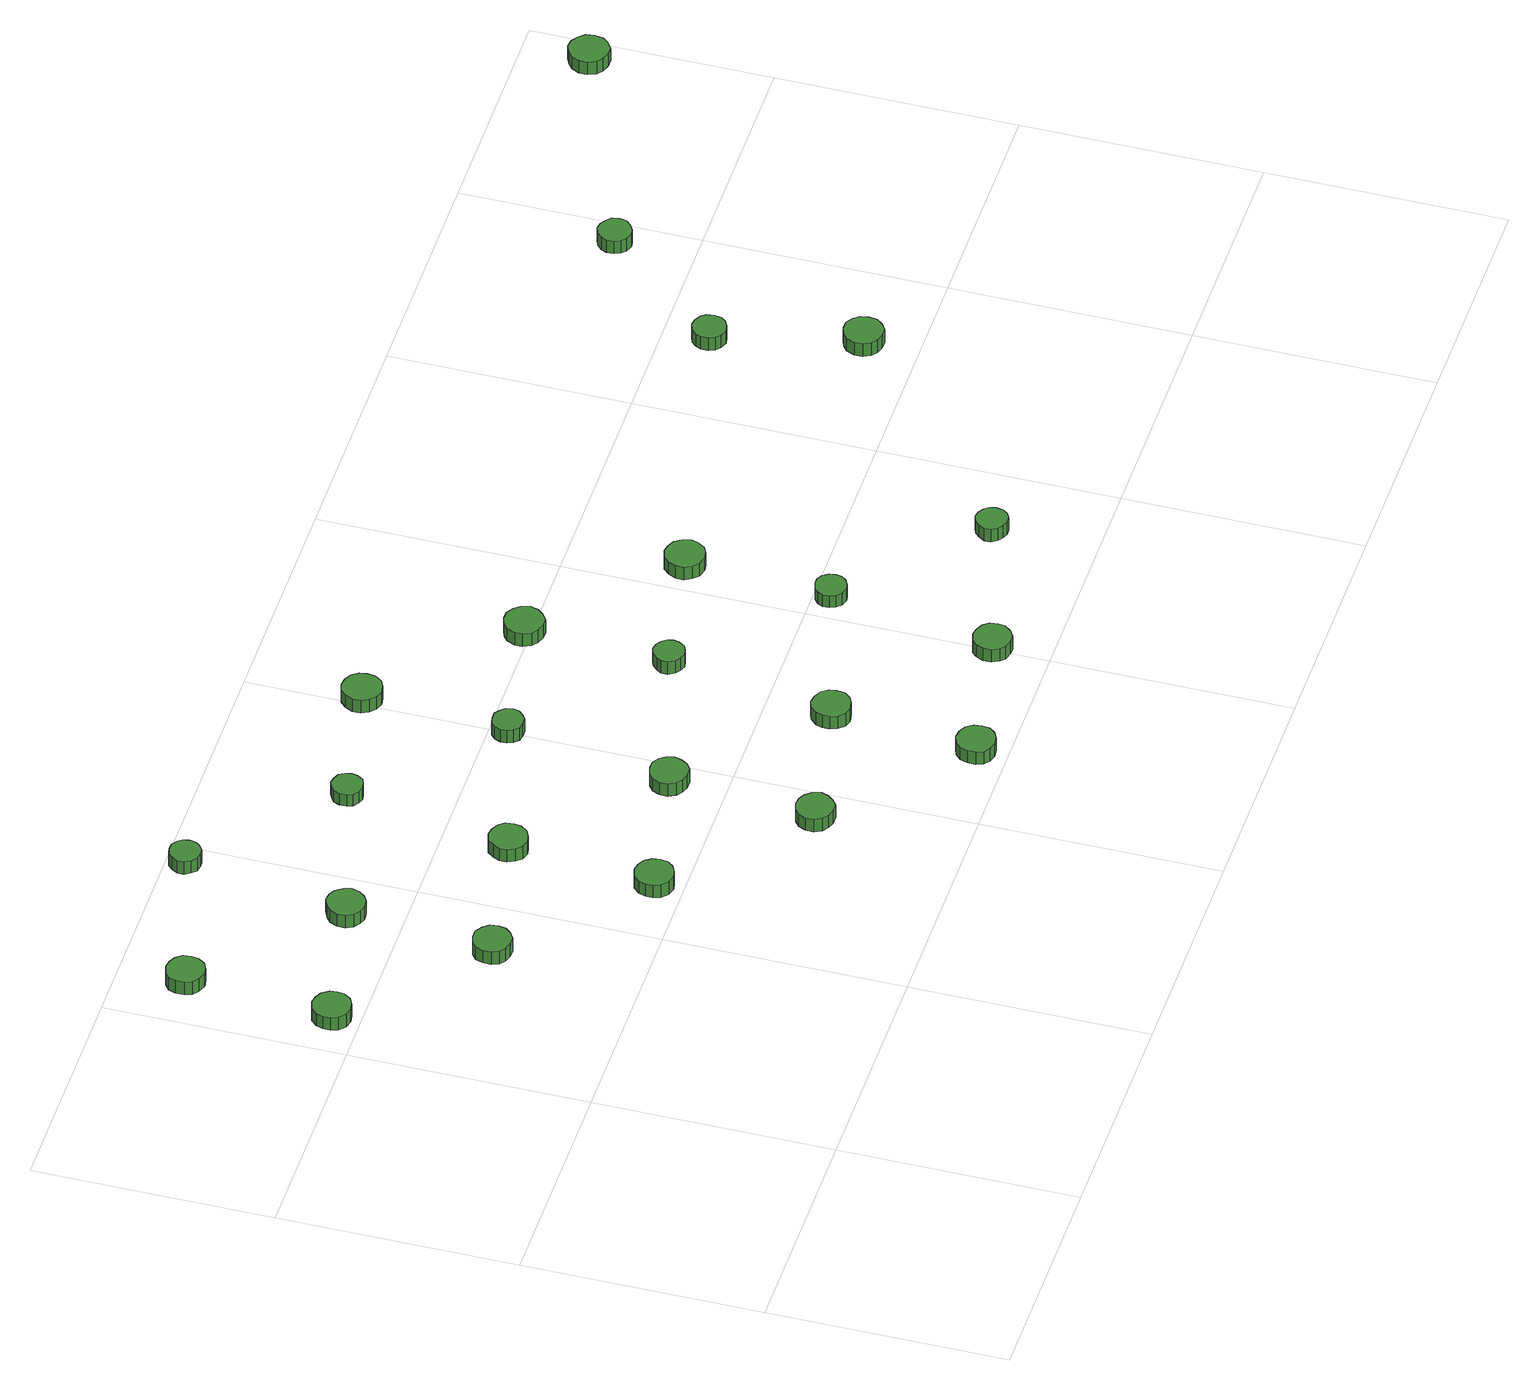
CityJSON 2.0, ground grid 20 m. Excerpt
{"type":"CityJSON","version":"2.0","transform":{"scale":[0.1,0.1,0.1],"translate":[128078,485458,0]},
"CityObjects":{
"tree1":{"type":"SolitaryVegetationObject","attributes":{"function":"something"},"geometry":[{"type":"MultiSurface","lod":"1","boundaries":[[[0,1,2,3,4,5,6,7,8,9,10,11,12,13,14]],[[15,16,17,18,19,20,21,22,23,24,25,26,27,28,29]],[[0,29,28,1]],[[1,28,27,2]],[[2,27,26,3]],[[3,26,25,4]],[[4,25,24,5]],[[5,24,23,6]],[[6,23,22,7]],[[7,22,21,8]],[[8,21,20,9]],[[9,20,19,10]],[[10,19,18,11]],[[11,18,17,12]],[[12,17,16,13]],[[13,16,15,14]],[[14,15,29,0]]]}]},
"tree2":{"type":"SolitaryVegetationObject","attributes":{"function":"something"},"geometry":[{"type":"MultiSurface","lod":"1","boundaries":[[[30,31,32,33,34,35,36,37,38,39,40,41,42,43,44]],[[45,46,47,48,49,50,51,52,53,54,55,56,57,58,59]],[[30,59,58,31]],[[31,58,57,32]],[[32,57,56,33]],[[33,56,55,34]],[[34,55,54,35]],[[35,54,53,36]],[[36,53,52,37]],[[37,52,51,38]],[[38,51,50,39]],[[39,50,49,40]],[[40,49,48,41]],[[41,48,47,42]],[[42,47,46,43]],[[43,46,45,44]],[[44,45,59,30]]]}]},
"tree3":{"type":"SolitaryVegetationObject","attributes":{"function":"something"},"geometry":[{"type":"MultiSurface","lod":"1","boundaries":[[[60,61,62,63,64,65,66,67,68,69,70,71,72,73,74]],[[75,76,77,78,79,80,81,82,83,84,85,86,87,88,89]],[[60,89,88,61]],[[61,88,87,62]],[[62,87,86,63]],[[63,86,85,64]],[[64,85,84,65]],[[65,84,83,66]],[[66,83,82,67]],[[67,82,81,68]],[[68,81,80,69]],[[69,80,79,70]],[[70,79,78,71]],[[71,78,77,72]],[[72,77,76,73]],[[73,76,75,74]],[[74,75,89,60]]]}]},
"tree4":{"type":"SolitaryVegetationObject","attributes":{"function":"something"},"geometry":[{"type":"MultiSurface","lod":"1","boundaries":[[[90,91,92,93,94,95,96,97,98,99,100,101,102,103,104]],[[105,106,107,108,109,110,111,112,113,114,115,116,117,118,119]],[[90,119,118,91]],[[91,118,117,92]],[[92,117,116,93]],[[93,116,115,94]],[[94,115,114,95]],[[95,114,113,96]],[[96,113,112,97]],[[97,112,111,98]],[[98,111,110,99]],[[99,110,109,100]],[[100,109,108,101]],[[101,108,107,102]],[[102,107,106,103]],[[103,106,105,104]],[[104,105,119,90]]]}]},
"tree5":{"type":"SolitaryVegetationObject","attributes":{"function":"something"},"geometry":[{"type":"MultiSurface","lod":"1","boundaries":[[[120,121,122,123,124,125,126,127,128,129,130,131,132,133,134]],[[135,136,137,138,139,140,141,142,143,144,145,146,147,148,149]],[[120,149,148,121]],[[121,148,147,122]],[[122,147,146,123]],[[123,146,145,124]],[[124,145,144,125]],[[125,144,143,126]],[[126,143,142,127]],[[127,142,141,128]],[[128,141,140,129]],[[129,140,139,130]],[[130,139,138,131]],[[131,138,137,132]],[[132,137,136,133]],[[133,136,135,134]],[[134,135,149,120]]]}]},
"tree6":{"type":"SolitaryVegetationObject","attributes":{"function":"something"},"geometry":[{"type":"MultiSurface","lod":"1","boundaries":[[[150,151,152,153,154,155,156,157,158,159,160,161,162,163,164]],[[165,166,167,168,169,170,171,172,173,174,175,176,177,178,179]],[[150,179,178,151]],[[151,178,177,152]],[[152,177,176,153]],[[153,176,175,154]],[[154,175,174,155]],[[155,174,173,156]],[[156,173,172,157]],[[157,172,171,158]],[[158,171,170,159]],[[159,170,169,160]],[[160,169,168,161]],[[161,168,167,162]],[[162,167,166,163]],[[163,166,165,164]],[[164,165,179,150]]]}]},
"tree7":{"type":"SolitaryVegetationObject","attributes":{"function":"something"},"geometry":[{"type":"MultiSurface","lod":"1","boundaries":[[[180,181,182,183,184,185,186,187,188,189,190,191,192,193,194]],[[195,196,197,198,199,200,201,202,203,204,205,206,207,208,209]],[[180,209,208,181]],[[181,208,207,182]],[[182,207,206,183]],[[183,206,205,184]],[[184,205,204,185]],[[185,204,203,186]],[[186,203,202,187]],[[187,202,201,188]],[[188,201,200,189]],[[189,200,199,190]],[[190,199,198,191]],[[191,198,197,192]],[[192,197,196,193]],[[193,196,195,194]],[[194,195,209,180]]]}]},
"tree8":{"type":"SolitaryVegetationObject","attributes":{"function":"something"},"geometry":[{"type":"MultiSurface","lod":"1","boundaries":[[[210,211,212,213,214,215,216,217,218,219,220,221,222,223,224]],[[225,226,227,228,229,230,231,232,233,234,235,236,237,238,239]],[[210,239,238,211]],[[211,238,237,212]],[[212,237,236,213]],[[213,236,235,214]],[[214,235,234,215]],[[215,234,233,216]],[[216,233,232,217]],[[217,232,231,218]],[[218,231,230,219]],[[219,230,229,220]],[[220,229,228,221]],[[221,228,227,222]],[[222,227,226,223]],[[223,226,225,224]],[[224,225,239,210]]]}]},
"tree9":{"type":"SolitaryVegetationObject","attributes":{"function":"something"},"geometry":[{"type":"MultiSurface","lod":"1","boundaries":[[[240,241,242,243,244,245,246,247,248,249,250,251,252,253,254]],[[255,256,257,258,259,260,261,262,263,264,265,266,267,268,269]],[[240,269,268,241]],[[241,268,267,242]],[[242,267,266,243]],[[243,266,265,244]],[[244,265,264,245]],[[245,264,263,246]],[[246,263,262,247]],[[247,262,261,248]],[[248,261,260,249]],[[249,260,259,250]],[[250,259,258,251]],[[251,258,257,252]],[[252,257,256,253]],[[253,256,255,254]],[[254,255,269,240]]]}]},
"tree10":{"type":"SolitaryVegetationObject","attributes":{"function":"something"},"geometry":[{"type":"MultiSurface","lod":"1","boundaries":[[[270,271,272,273,274,275,276,277,278,279,280,281,282,283,284]],[[285,286,287,288,289,290,291,292,293,294,295,296,297,298,299]],[[270,299,298,271]],[[271,298,297,272]],[[272,297,296,273]],[[273,296,295,274]],[[274,295,294,275]],[[275,294,293,276]],[[276,293,292,277]],[[277,292,291,278]],[[278,291,290,279]],[[279,290,289,280]],[[280,289,288,281]],[[281,288,287,282]],[[282,287,286,283]],[[283,286,285,284]],[[284,285,299,270]]]}]},
"tree11":{"type":"SolitaryVegetationObject","attributes":{"function":"something"},"geometry":[{"type":"MultiSurface","lod":"1","boundaries":[[[300,301,302,303,304,305,306,307,308,309,310,311,312,313,314]],[[315,316,317,318,319,320,321,322,323,324,325,326,327,328,329]],[[300,329,328,301]],[[301,328,327,302]],[[302,327,326,303]],[[303,326,325,304]],[[304,325,324,305]],[[305,324,323,306]],[[306,323,322,307]],[[307,322,321,308]],[[308,321,320,309]],[[309,320,319,310]],[[310,319,318,311]],[[311,318,317,312]],[[312,317,316,313]],[[313,316,315,314]],[[314,315,329,300]]]}]},
"tree12":{"type":"SolitaryVegetationObject","attributes":{"function":"something"},"geometry":[{"type":"MultiSurface","lod":"1","boundaries":[[[330,331,332,333,334,335,336,337,338,339,340,341,342,343,344]],[[345,346,347,348,349,350,351,352,353,354,355,356,357,358,359]],[[330,359,358,331]],[[331,358,357,332]],[[332,357,356,333]],[[333,356,355,334]],[[334,355,354,335]],[[335,354,353,336]],[[336,353,352,337]],[[337,352,351,338]],[[338,351,350,339]],[[339,350,349,340]],[[340,349,348,341]],[[341,348,347,342]],[[342,347,346,343]],[[343,346,345,344]],[[344,345,359,330]]]}]},
"tree13":{"type":"SolitaryVegetationObject","attributes":{"function":"something"},"geometry":[{"type":"MultiSurface","lod":"1","boundaries":[[[360,361,362,363,364,365,366,367,368,369,370,371,372,373,374]],[[375,376,377,378,379,380,381,382,383,384,385,386,387,388,389]],[[360,389,388,361]],[[361,388,387,362]],[[362,387,386,363]],[[363,386,385,364]],[[364,385,384,365]],[[365,384,383,366]],[[366,383,382,367]],[[367,382,381,368]],[[368,381,380,369]],[[369,380,379,370]],[[370,379,378,371]],[[371,378,377,372]],[[372,377,376,373]],[[373,376,375,374]],[[374,375,389,360]]]}]},
"tree14":{"type":"SolitaryVegetationObject","attributes":{"function":"something"},"geometry":[{"type":"MultiSurface","lod":"1","boundaries":[[[390,391,392,393,394,395,396,397,398,399,400,401,402,403,404]],[[405,406,407,408,409,410,411,412,413,414,415,416,417,418,419]],[[390,419,418,391]],[[391,418,417,392]],[[392,417,416,393]],[[393,416,415,394]],[[394,415,414,395]],[[395,414,413,396]],[[396,413,412,397]],[[397,412,411,398]],[[398,411,410,399]],[[399,410,409,400]],[[400,409,408,401]],[[401,408,407,402]],[[402,407,406,403]],[[403,406,405,404]],[[404,405,419,390]]]}]},
"tree15":{"type":"SolitaryVegetationObject","attributes":{"function":"something"},"geometry":[{"type":"MultiSurface","lod":"1","boundaries":[[[420,421,422,423,424,425,426,427,428,429,430,431,432,433,434]],[[435,436,437,438,439,440,441,442,443,444,445,446,447,448,449]],[[420,449,448,421]],[[421,448,447,422]],[[422,447,446,423]],[[423,446,445,424]],[[424,445,444,425]],[[425,444,443,426]],[[426,443,442,427]],[[427,442,441,428]],[[428,441,440,429]],[[429,440,439,430]],[[430,439,438,431]],[[431,438,437,432]],[[432,437,436,433]],[[433,436,435,434]],[[434,435,449,420]]]}]},
"tree16":{"type":"SolitaryVegetationObject","attributes":{"function":"something"},"geometry":[{"type":"MultiSurface","lod":"1","boundaries":[[[450,451,452,453,454,455,456,457,458,459,460,461,462,463,464]],[[465,466,467,468,469,470,471,472,473,474,475,476,477,478,479]],[[450,479,478,451]],[[451,478,477,452]],[[452,477,476,453]],[[453,476,475,454]],[[454,475,474,455]],[[455,474,473,456]],[[456,473,472,457]],[[457,472,471,458]],[[458,471,470,459]],[[459,470,469,460]],[[460,469,468,461]],[[461,468,467,462]],[[462,467,466,463]],[[463,466,465,464]],[[464,465,479,450]]]}]},
"tree17":{"type":"SolitaryVegetationObject","attributes":{"function":"something"},"geometry":[{"type":"MultiSurface","lod":"1","boundaries":[[[480,481,482,483,484,485,486,487,488,489,490,491,492,493,494]],[[495,496,497,498,499,500,501,502,503,504,505,506,507,508,509]],[[480,509,508,481]],[[481,508,507,482]],[[482,507,506,483]],[[483,506,505,484]],[[484,505,504,485]],[[485,504,503,486]],[[486,503,502,487]],[[487,502,501,488]],[[488,501,500,489]],[[489,500,499,490]],[[490,499,498,491]],[[491,498,497,492]],[[492,497,496,493]],[[493,496,495,494]],[[494,495,509,480]]]}]},
"tree18":{"type":"SolitaryVegetationObject","attributes":{"function":"something"},"geometry":[{"type":"MultiSurface","lod":"1","boundaries":[[[510,511,512,513,514,515,516,517,518,519,520,521,522,523,524]],[[525,526,527,528,529,530,531,532,533,534,535,536,537,538,539]],[[510,539,538,511]],[[511,538,537,512]],[[512,537,536,513]],[[513,536,535,514]],[[514,535,534,515]],[[515,534,533,516]],[[516,533,532,517]],[[517,532,531,518]],[[518,531,530,519]],[[519,530,529,520]],[[520,529,528,521]],[[521,528,527,522]],[[522,527,526,523]],[[523,526,525,524]],[[524,525,539,510]]]}]},
"tree19":{"type":"SolitaryVegetationObject","attributes":{"function":"something"},"geometry":[{"type":"MultiSurface","lod":"1","boundaries":[[[540,541,542,543,544,545,546,547,548,549,550,551,552,553,554]],[[555,556,557,558,559,560,561,562,563,564,565,566,567,568,569]],[[540,569,568,541]],[[541,568,567,542]],[[542,567,566,543]],[[543,566,565,544]],[[544,565,564,545]],[[545,564,563,546]],[[546,563,562,547]],[[547,562,561,548]],[[548,561,560,549]],[[549,560,559,550]],[[550,559,558,551]],[[551,558,557,552]],[[552,557,556,553]],[[553,556,555,554]],[[554,555,569,540]]]}]},
"tree20":{"type":"SolitaryVegetationObject","attributes":{"function":"something"},"geometry":[{"type":"MultiSurface","lod":"1","boundaries":[[[570,571,572,573,574,575,576,577,578,579,580,581,582,583,584]],[[585,586,587,588,589,590,591,592,593,594,595,596,597,598,599]],[[570,599,598,571]],[[571,598,597,572]],[[572,597,596,573]],[[573,596,595,574]],[[574,595,594,575]],[[575,594,593,576]],[[576,593,592,577]],[[577,592,591,578]],[[578,591,590,579]],[[579,590,589,580]],[[580,589,588,581]],[[581,588,587,582]],[[582,587,586,583]],[[583,586,585,584]],[[584,585,599,570]]]}]},
"tree21":{"type":"SolitaryVegetationObject","attributes":{"function":"something"},"geometry":[{"type":"MultiSurface","lod":"1","boundaries":[[[600,601,602,603,604,605,606,607,608,609,610,611,612,613,614]],[[615,616,617,618,619,620,621,622,623,624,625,626,627,628,629]],[[600,629,628,601]],[[601,628,627,602]],[[602,627,626,603]],[[603,626,625,604]],[[604,625,624,605]],[[605,624,623,606]],[[606,623,622,607]],[[607,622,621,608]],[[608,621,620,609]],[[609,620,619,610]],[[610,619,618,611]],[[611,618,617,612]],[[612,617,616,613]],[[613,616,615,614]],[[614,615,629,600]]]}]},
"tree22":{"type":"SolitaryVegetationObject","attributes":{"function":"something"},"geometry":[{"type":"MultiSurface","lod":"1","boundaries":[[[630,631,632,633,634,635,636,637,638,639,640,641,642,643,644]],[[645,646,647,648,649,650,651,652,653,654,655,656,657,658,659]],[[630,659,658,631]],[[631,658,657,632]],[[632,657,656,633]],[[633,656,655,634]],[[634,655,654,635]],[[635,654,653,636]],[[636,653,652,637]],[[637,652,651,638]],[[638,651,650,639]],[[639,650,649,640]],[[640,649,648,641]],[[641,648,647,642]],[[642,647,646,643]],[[643,646,645,644]],[[644,645,659,630]]]}]},
"tree23":{"type":"SolitaryVegetationObject","attributes":{"function":"something"},"geometry":[{"type":"MultiSurface","lod":"1","boundaries":[[[660,661,662,663,664,665,666,667,668,669,670,671,672,673,674]],[[675,676,677,678,679,680,681,682,683,684,685,686,687,688,689]],[[660,689,688,661]],[[661,688,687,662]],[[662,687,686,663]],[[663,686,685,664]],[[664,685,684,665]],[[665,684,683,666]],[[666,683,682,667]],[[667,682,681,668]],[[668,681,680,669]],[[669,680,679,670]],[[670,679,678,671]],[[671,678,677,672]],[[672,677,676,673]],[[673,676,675,674]],[[674,675,689,660]]]}]},
"tree24":{"type":"SolitaryVegetationObject","attributes":{"function":"something"},"geometry":[{"type":"MultiSurface","lod":"1","boundaries":[[[690,691,692,693,694,695,696,697,698,699,700,701,702,703,704]],[[705,706,707,708,709,710,711,712,713,714,715,716,717,718,719]],[[690,719,718,691]],[[691,718,717,692]],[[692,717,716,693]],[[693,716,715,694]],[[694,715,714,695]],[[695,714,713,696]],[[696,713,712,697]],[[697,712,711,698]],[[698,711,710,699]],[[699,710,709,700]],[[700,709,708,701]],[[701,708,707,702]],[[702,707,706,703]],[[703,706,705,704]],[[704,705,719,690]]]}]}
},
"vertices":[
[40,419,32],[39,425,32],[35,431,32],[29,434,32],[23,435,32],[16,433,32],[11,428,32],[9,422,32],[9,416,32],[11,410,32],[16,405,32],[23,403,32],[29,404,32],[35,407,32],[39,413,32],[39,413,19],[35,407,19],[29,404,19],[23,403,19],[16,405,19],[11,410,19],[9,416,19],[9,422,19],[11,428,19],[16,433,19],[23,435,19],[29,434,19],[35,431,19],[39,425,19],[40,419,19],
[46,540,34],[45,547,34],[41,552,34],[35,555,34],[29,556,34],[22,554,34],[17,550,34],[15,544,34],[15,537,34],[17,531,34],[22,527,34],[29,524,34],[35,525,34],[41,528,34],[45,534,34],[45,534,21],[41,528,21],[35,525,21],[29,524,21],[22,527,21],[17,531,21],[15,537,21],[15,544,21],[17,550,21],[22,554,21],[29,556,21],[35,555,21],[41,552,21],[45,547,21],[46,540,21],
[152,320,30],[151,327,30],[147,332,30],[141,336,30],[134,336,30],[128,334,30],[123,330,30],[121,324,30],[121,317,30],[123,311,30],[128,307,30],[134,305,30],[141,305,30],[147,309,30],[151,314,30],[151,314,17],[147,309,17],[141,305,17],[134,305,17],[128,307,17],[123,311,17],[121,317,17],[121,324,17],[123,330,17],[128,334,17],[134,336,17],[141,336,17],[147,332,17],[151,327,17],[152,320,17],
[159,442,33],[157,448,33],[153,454,33],[148,457,33],[141,458,33],[135,455,33],[130,451,33],[127,445,33],[127,438,33],[130,432,33],[135,428,33],[141,426,33],[148,427,33],[153,430,33],[157,435,33],[157,435,20],[153,430,20],[148,427,20],[141,426,20],[135,428,20],[130,432,20],[127,438,20],[127,445,20],[130,451,20],[135,455,20],[141,458,20],[148,457,20],[153,454,20],[157,448,20],[159,442,20],
[265,221,28],[264,227,28],[260,233,28],[254,236,28],[248,237,28],[241,235,28],[236,230,28],[234,224,28],[234,218,28],[236,212,28],[241,207,28],[248,205,28],[254,206,28],[260,209,28],[264,214,28],[264,214,15],[260,209,15],[254,206,15],[248,205,15],[241,207,15],[236,212,15],[234,218,15],[234,224,15],[236,230,15],[241,235,15],[248,237,15],[254,236,15],[260,233,15],[264,227,15],[265,221,15],
[177,580,34],[176,585,34],[173,589,34],[168,592,34],[163,592,34],[158,591,34],[154,587,34],[151,582,34],[151,577,34],[154,572,34],[158,568,34],[163,567,34],[168,567,34],[173,570,34],[176,574,34],[176,574,21],[173,570,21],[168,567,21],[163,567,21],[158,568,21],[154,572,21],[151,577,21],[151,582,21],[154,587,21],[158,591,21],[163,592,21],[168,592,21],[173,589,21],[176,585,21],[177,580,21],
[271,342,30],[270,349,30],[266,354,30],[260,357,30],[254,358,30],[247,356,30],[243,351,30],[240,345,30],[240,339,30],[243,333,30],[247,328,30],[254,326,30],[260,327,30],[266,330,30],[270,336,30],[270,336,17],[266,330,17],[260,327,17],[254,326,17],[247,328,17],[243,333,17],[240,339,17],[240,345,17],[243,351,17],[247,356,17],[254,358,17],[260,357,17],[266,354,17],[270,349,17],[271,342,17],
[378,122,26],[376,129,26],[372,134,26],[367,137,26],[360,138,26],[354,136,26],[349,132,26],[346,126,26],[346,119,26],[349,113,26],[354,109,26],[360,107,26],[367,107,26],[372,111,26],[376,116,26],[376,116,13],[372,111,13],[367,107,13],[360,107,13],[354,109,13],[349,113,13],[346,119,13],[346,126,13],[349,132,13],[354,136,13],[360,138,13],[367,137,13],[372,134,13],[376,129,13],[378,122,13],
[290,480,32],[289,485,32],[286,490,32],[281,492,32],[276,493,32],[271,491,32],[267,488,32],[265,483,32],[265,477,32],[267,472,32],[271,469,32],[276,467,32],[281,468,32],[286,470,32],[289,475,32],[289,475,20],[286,470,20],[281,468,20],[276,467,20],[271,469,20],[267,472,20],[265,477,20],[265,483,20],[267,488,20],[271,491,20],[276,493,20],[281,492,20],[286,490,20],[289,485,20],[290,480,20],
[384,244,28],[382,250,28],[379,255,28],[373,259,28],[366,259,28],[360,257,28],[355,253,28],[352,247,28],[352,240,28],[355,234,28],[360,230,28],[366,228,28],[373,228,28],[379,232,28],[382,237,28],[382,237,15],[379,232,15],[373,228,15],[366,228,15],[360,230,15],[355,234,15],[352,240,15],[352,247,15],[355,253,15],[360,257,15],[366,259,15],[373,259,15],[379,255,15],[382,250,15],[384,244,15],
[491,24,24],[490,30,24],[486,36,24],[480,39,24],[473,40,24],[467,38,24],[462,33,24],[460,27,24],[460,20,24],[462,14,24],[467,10,24],[473,8,24],[480,9,24],[486,12,24],[490,17,24],[490,17,11],[486,12,11],[480,9,11],[473,8,11],[467,10,11],[462,14,11],[460,20,11],[460,27,11],[462,33,11],[467,38,11],[473,40,11],[480,39,11],[486,36,11],[490,30,11],[491,24,11],
[403,381,28],[402,387,28],[398,391,28],[394,394,28],[388,394,28],[383,393,28],[379,389,28],[377,384,28],[377,379,28],[379,374,28],[383,370,28],[388,369,28],[394,369,28],[398,372,28],[402,376,28],[402,376,15],[398,372,15],[394,369,15],[388,369,15],[383,370,15],[379,374,15],[377,379,15],[377,384,15],[379,389,15],[383,393,15],[388,394,15],[394,394,15],[398,391,15],[402,387,15],[403,381,15],
[497,144,26],[496,150,26],[492,156,26],[486,159,26],[479,160,26],[473,158,26],[468,153,26],[466,147,26],[466,141,26],[468,135,26],[473,130,26],[479,128,26],[486,129,26],[492,132,26],[496,137,26],[496,137,13],[492,132,13],[486,129,13],[479,128,13],[473,130,13],[468,135,13],[466,141,13],[466,147,13],[468,153,13],[473,158,13],[479,160,13],[486,159,13],[492,156,13],[496,150,13],[497,144,13],
[412,503,27],[411,509,27],[407,515,27],[401,518,27],[394,519,27],[388,517,27],[383,512,27],[380,506,27],[380,499,27],[383,493,27],[388,488,27],[394,486,27],[401,487,27],[407,490,27],[411,496,27],[411,496,14],[407,490,14],[401,487,14],[394,486,14],[388,488,14],[383,493,14],[380,499,14],[380,506,14],[383,512,14],[388,517,14],[394,519,14],[401,518,14],[407,515,14],[411,509,14],[412,503,14],
[516,283,28],[515,288,28],[512,292,28],[507,295,28],[502,296,28],[497,294,28],[493,290,28],[490,286,28],[490,280,28],[493,275,28],[497,272,28],[502,270,28],[507,271,28],[512,273,28],[515,278,28],[515,278,15],[512,273,15],[507,271,15],[502,270,15],[497,272,15],[493,275,15],[490,280,15],[490,286,15],[493,290,15],[497,294,15],[502,296,15],[507,295,15],[512,292,15],[515,288,15],[516,283,15],
[610,45,24],[609,52,24],[605,57,24],[599,60,24],[593,61,24],[586,59,24],[582,55,24],[579,49,24],[579,42,24],[582,36,24],[586,32,24],[593,30,24],[599,30,24],[605,34,24],[609,39,24],[609,39,11],[605,34,11],[599,30,11],[593,30,11],[586,32,11],[582,36,11],[579,42,11],[579,49,11],[582,55,11],[586,59,11],[593,61,11],[599,60,11],[605,57,11],[609,52,11],[610,45,11],
[526,403,25],[524,410,25],[520,415,25],[514,419,25],[507,419,25],[501,417,25],[496,413,25],[493,406,25],[493,400,25],[496,393,25],[501,389,25],[507,387,25],[514,387,25],[520,391,25],[524,396,25],[524,396,12],[520,391,12],[514,387,12],[507,387,12],[501,389,12],[496,393,12],[493,400,12],[493,406,12],[496,413,12],[501,417,12],[507,419,12],[514,419,12],[520,415,12],[524,410,12],[526,403,12],
[628,183,26],[627,188,26],[624,193,26],[619,196,26],[614,196,26],[608,194,26],[604,191,26],[602,186,26],[602,181,26],[604,176,26],[608,172,26],[614,170,26],[619,171,26],[624,174,26],[627,178,26],[627,178,14],[624,174,14],[619,171,14],[614,170,14],[608,172,14],[604,176,14],[602,181,14],[602,186,14],[604,191,14],[608,194,14],[614,196,14],[619,196,14],[624,193,14],[627,188,14],[628,183,14],
[639,304,23],[637,311,23],[633,317,23],[627,320,23],[621,321,23],[614,319,23],[609,314,23],[606,308,23],[606,301,23],[609,295,23],[614,290,23],[621,288,23],[627,289,23],[633,292,23],[637,298,23],[637,298,10],[633,292,10],[627,289,10],[621,288,10],[614,290,10],[609,295,10],[606,301,10],[606,308,10],[609,314,10],[614,319,10],[621,321,10],[627,320,10],[633,317,10],[637,311,10],[639,304,10],
[741,85,24],[740,90,24],[737,94,24],[732,97,24],[727,98,24],[722,96,24],[718,92,24],[715,87,24],[715,82,24],[718,77,24],[722,74,24],[727,72,24],[732,72,24],[737,75,24],[740,79,24],[740,79,11],[737,75,11],[732,72,11],[727,72,11],[722,74,11],[718,77,11],[715,82,11],[715,87,11],[718,92,11],[722,96,11],[727,98,11],[732,97,11],[737,94,11],[740,90,11],[741,85,11],
[931,244,22],[930,251,22],[926,256,22],[920,260,22],[913,260,22],[907,258,22],[902,254,22],[899,247,22],[899,240,22],[902,234,22],[907,230,22],[913,228,22],[920,228,22],[926,232,22],[930,237,22],[930,237,9],[926,232,9],[920,228,9],[913,228,9],[907,230,9],[902,234,9],[899,240,9],[899,247,9],[902,254,9],[907,258,9],[913,260,9],[920,260,9],[926,256,9],[930,251,9],[931,244,9],
[898,361,23],[897,367,23],[894,371,23],[889,374,23],[883,375,23],[877,373,23],[873,369,23],[871,364,23],[871,358,23],[873,353,23],[877,349,23],[883,347,23],[889,348,23],[894,351,23],[897,355,23],[897,355,10],[894,351,10],[889,348,10],[883,347,10],[877,349,10],[873,353,10],[871,358,10],[871,364,10],[873,369,10],[877,373,10],[883,375,10],[889,374,10],[894,371,10],[897,367,10],[898,361,10],
[990,465,20],[989,471,20],[985,475,20],[980,478,20],[975,479,20],[969,477,20],[965,473,20],[963,468,20],[963,462,20],[965,457,20],[969,453,20],[975,451,20],[980,452,20],[985,455,20],[989,459,20],[989,459,7],[985,455,7],[980,452,7],[975,451,7],[969,453,7],[965,457,7],[963,462,7],[963,468,7],[965,473,7],[969,477,7],[975,479,7],[980,478,7],[985,475,7],[989,471,7],[990,465,7],
[1195,545,17],[1194,552,17],[1190,557,17],[1184,561,17],[1177,562,17],[1171,559,17],[1166,555,17],[1163,549,17],[1163,542,17],[1166,535,17],[1171,531,17],[1177,529,17],[1184,529,17],[1190,533,17],[1194,538,17],[1194,538,4],[1190,533,4],[1184,529,4],[1177,529,4],[1171,531,4],[1166,535,4],[1163,542,4],[1163,549,4],[1166,555,4],[1171,559,4],[1177,562,4],[1184,561,4],[1190,557,4],[1194,552,4],[1195,545,4]
]}
